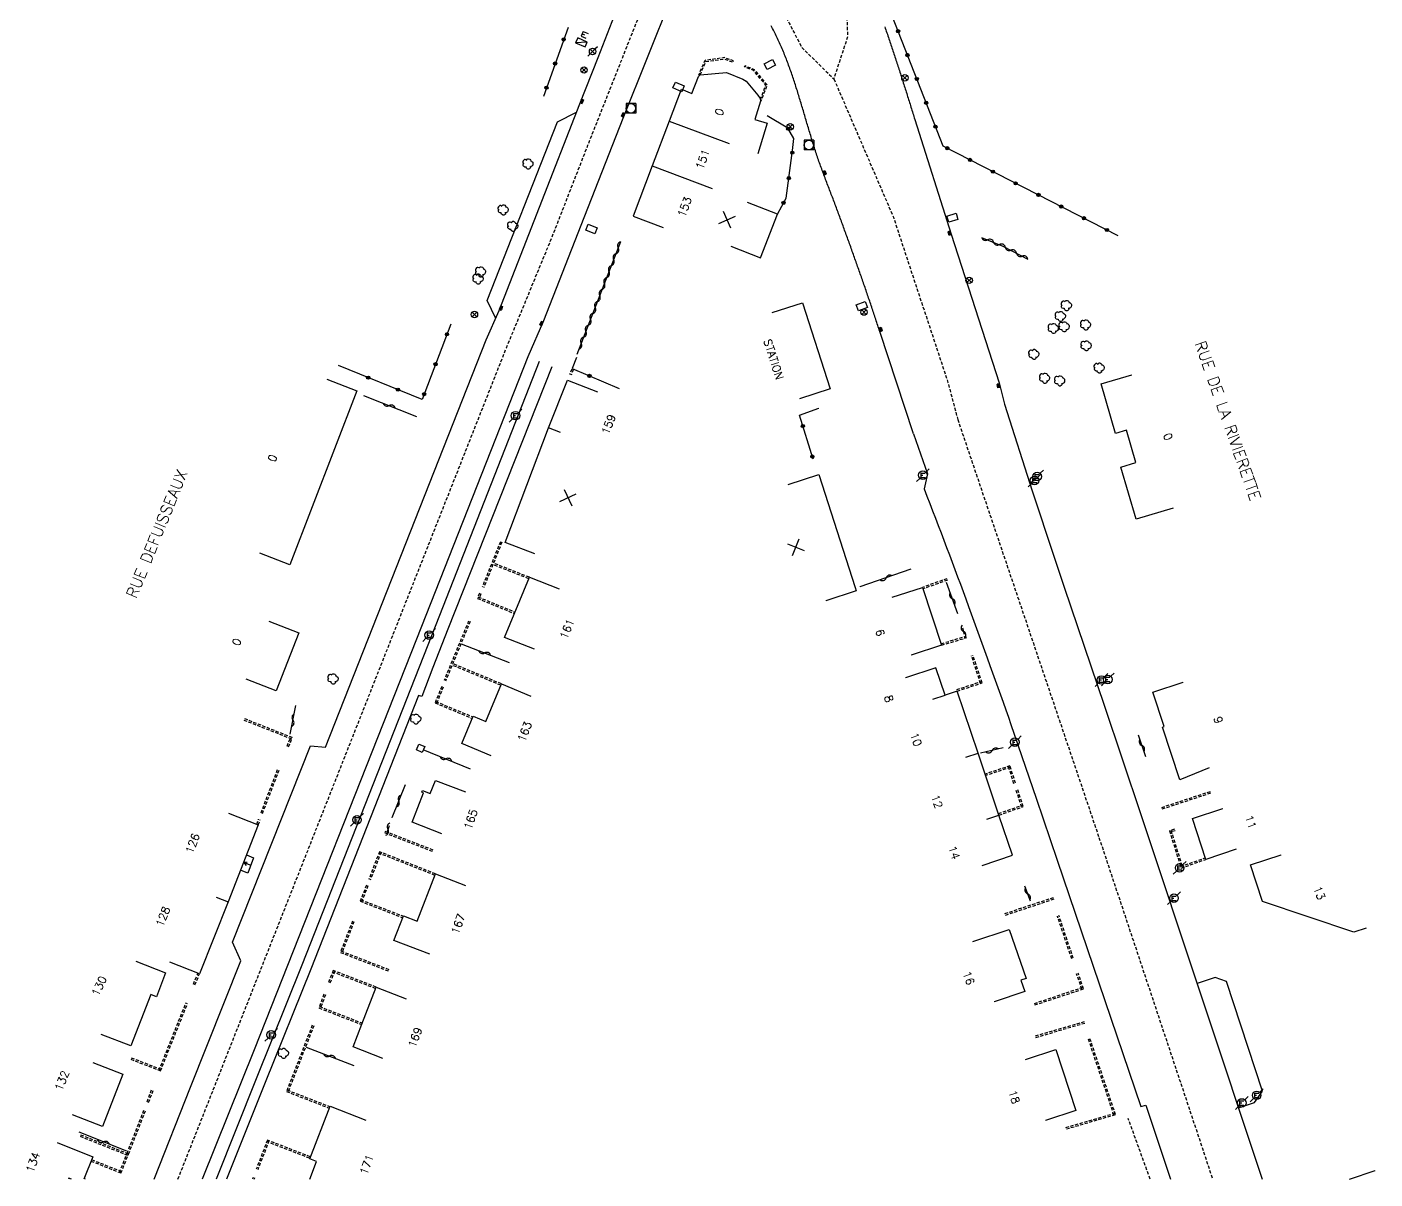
# Model space of a CAD drawing. Header units: millimetres. Extents: x 110000 to 111000, y 128000 to 129001.
# Drawn here: x 110213.8 to 110424.4, y 128000 to 128179.9 of the extents above; entities that cross this region are included whole.
import ezdxf
from ezdxf.enums import TextEntityAlignment as Align

# ---------------------------------------------------------------- set-up
doc = ezdxf.new("R2010")
doc.units = ezdxf.units.MM
doc.linetypes.add('DASHED', pattern=[0.75, 0.5, -0.25])
doc.layers.get('0').update_dxf_attribs({"linetype": 'CONTINUOUS'})
for name, color, linetype in [('W0001', 6, 'DASHED'), ('W0008', 7, 'CONTINUOUS'), ('W0100', 7, 'CONTINUOUS'), ('W0112', 1, 'DASHED'), ('W0220', 5, 'DASHED'), ('W0300', 7, 'CONTINUOUS'), ('W0310', 3, 'CONTINUOUS'), ('W0322', 7, 'CONTINUOUS'), ('W0400', 7, 'CONTINUOUS'), ('W0420', 7, 'CONTINUOUS'), ('W0430', 7, 'CONTINUOUS'), ('W0454', 7, 'CONTINUOUS'), ('W0469', 7, 'CONTINUOUS'), ('W0471', 7, 'CONTINUOUS'), ('W0984', 7, 'CONTINUOUS'), ('W0989', 7, 'CONTINUOUS'), ('W0991', 7, 'CONTINUOUS'), ('W1102', 7, 'CONTINUOUS'), ('W1471', 7, 'CONTINUOUS')]:
    doc.layers.add(name, color=color, linetype=linetype)
doc.styles.get("Standard").update_dxf_attribs({"font": 'romans.shx', "width": 0.85})

# ---------------------------------------------------------------- blocks, each defined once
blk = doc.blocks.new('T471')
for p, q in [((-0.333334, 0.333334), (-0.333334, -0.333334)), ((-0.333334, 0.333334), (0.333334, 0.333334)), ((-0.333334, 0), (0, 0)), ((0.500001, 0.500001), (1.000002, 1.000002)), ((-0.500001, -0.500001), (-1.000002, -1.000002)), ((-0.333334, -0.333334), (0.333334, -0.333334))]:
    blk.add_line(p, q)
blk.add_ellipse((0, 0), major_axis=(0.471405, 0.471405), ratio=1, start_param=5.4977871438, end_param=11.780972451)
blk = doc.blocks.new('T300')
for p, q in [((-0.8, 0.51), (-0.86, 0.34)), ((-0.86, 0.34), (-0.86, 0.17)), ((-0.86, 0.17), (-0.74, 0.06)), ((-0.69, 0.63), (-0.8, 0.51)), ((-0.8, -0.06), (-0.74, 0.06)), ((-0.74, 0.06), (-0.69, 0.11)), ((-0.57, 0.69), (-0.69, 0.63)), ((-0.46, 0.69), (-0.57, 0.69)), ((-0.29, 0.63), (-0.46, 0.69)), ((-0.29, 0.63), (-0.17, 0.74)), ((-0.23, 0.57), (-0.29, 0.63)), ((-0.17, 0.74), (-0.06, 0.8)), ((-0.06, 0.8), (0.06, 0.8)), ((0.06, 0.8), (0.23, 0.74)), ((0.23, 0.74), (0.34, 0.63)), ((0.34, 0.63), (0.4, 0.51)), ((0.46, 0.46), (0.34, 0.46)), ((0.4, 0.51), (0.4, 0.46)), ((0.57, 0.4), (0.46, 0.46)), ((0.57, 0.4), (0.69, 0.29)), ((0.69, 0.29), (0.74, 0.17)), ((0.74, 0.06), (0.69, -0.17)), ((0.74, 0.17), (0.74, 0.06)), ((-0.8, -0.17), (-0.8, -0.06)), ((-0.8, -0.23), (-0.8, -0.17)), ((-0.74, -0.34), (-0.8, -0.23)), ((-0.69, -0.4), (-0.74, -0.34)), ((-0.51, -0.46), (-0.69, -0.4)), ((-0.4, -0.46), (-0.51, -0.46)), ((-0.4, -0.46), (-0.34, -0.46)), ((-0.34, -0.46), (-0.34, -0.4)), ((-0.34, -0.51), (-0.34, -0.46)), ((-0.29, -0.63), (-0.34, -0.51)), ((-0.17, -0.74), (-0.29, -0.63)), ((-0.06, -0.8), (-0.17, -0.74)), ((0.06, -0.8), (-0.06, -0.8)), ((0.17, -0.74), (0.06, -0.8)), ((0.23, -0.69), (0.17, -0.74)), ((0.29, -0.46), (0.23, -0.46)), ((0.29, -0.63), (0.23, -0.69)), ((0.46, -0.4), (0.29, -0.46)), ((0.34, -0.51), (0.29, -0.63)), ((0.34, -0.51), (0.34, -0.46)), ((0.57, -0.34), (0.46, -0.4)), ((0.63, -0.29), (0.57, -0.34)), ((0.69, -0.17), (0.63, -0.29))]:
    blk.add_line(p, q)
blk = doc.blocks.new('t112o')
at = {"color": 0, "linetype": 'Continuous'}
for p, q in [((-0.5, 0.5), (0.5, 0.5)), ((-0.5, -0.5), (-0.5, 0.5)), ((0.5, 0.5), (0.5, -0.5)), ((0.5, -0.5), (-0.5, -0.5))]:
    blk.add_line(p, q, dxfattribs=at)
blk = doc.blocks.new('t322o')
at = {"color": 0, "linetype": 'Continuous'}
for radius in [0.25, 0.15]:
    blk.add_circle((0, 0), radius, dxfattribs=at)
blk = doc.blocks.new('t310o')
at = {"color": 0, "linetype": 'Continuous'}
for centre, start, end in [((-0.5, 0.38), 216.8699, 323.1304), ((0.5, -0.37), 36.8699, 143.1303)]:
    blk.add_arc(centre, 0.625, start, end, dxfattribs=at)
blk = doc.blocks.new('t991o')
at = {"color": 0, "linetype": 'Continuous'}
for p, q in [((-1, 1), (1, -1)), ((-1, -1), (1, 1))]:
    blk.add_line(p, q, dxfattribs=at)
blk = doc.blocks.new('T454')
for p, q in [((-0.25, 0.25), (0.25, -0.25)), ((-0.25, -0.25), (0.25, 0.25)), ((0.75, 0.75), (0.375, 0.375)), ((-0.375, -0.375), (-0.75, -0.75))]:
    blk.add_line(p, q)
blk.add_ellipse((0, 0), major_axis=(0.354, 0.354), ratio=1, start_param=5.497787143782138, end_param=11.78097245096172)
blk = doc.blocks.new('T400')
for p, q in [((-0.15, 0.3), (0.15, 0.3)), ((-0.15, -0.25), (-0.15, 0.3)), ((-0.15, 0.15), (0.15, 0.15)), ((-0.15, 0), (0.15, 0)), ((0.15, 0.3), (0.15, -0.25)), ((-0.15, -0.15), (0.15, -0.15)), ((-0.15, -0.25), (-0.15, -0.3)), ((-0.15, -0.3), (0.15, -0.3)), ((0.15, -0.3), (0.15, -0.25))]:
    blk.add_line(p, q)
blk = doc.blocks.new('T420')
for p, q in [((0.75, 0.75), (-0.75, 0.75)), ((-0.75, 0.75), (-0.75, -0.75)), ((0.75, 0.75), (0.75, -0.75)), ((0.75, -0.75), (-0.75, -0.75))]:
    blk.add_line(p, q)
blk.add_ellipse((0, 0), major_axis=(-0.53, 0.53), ratio=1, start_param=3.926991, end_param=10.210176)
blk = doc.blocks.new('T430')
at = {"flags": 128}
for points in [[(0.8, 0.8), (-0.8, 0.8)], [(-0.8, 0.8), (-0.8, 0)], [(0.8, 0.8), (-0.8, 0)], [(-0.8, 0), (0.8, 0)], [(-0.4, 2.1), (0.4, 2.1)], [(-0.4, 2.1), (-0.4, 1.3)], [(-0.4, 1.7), (0, 1.7)], [(-0.4, 1.3), (0.4, 1.3)], [(0.8, 0), (0.8, 0.8)]]:
    blk.add_lwpolyline(points, dxfattribs=at)
blk = doc.blocks.new('T1471')
at = {"color": 0, "linetype": 'Continuous', "flags": 128}
blk.add_lwpolyline([(-0.75, -0.5), (-0.75, 0.5), (0.75, 0.5), (0.75, -0.5), (-0.75, -0.5)], dxfattribs=at)
blk = doc.blocks.new('T469')
at = {"color": 0, "linetype": 'Continuous', "flags": 128}
for points in [[(-0.35, 0.35), (0.35, -0.35)], [(-0.35, -0.35), (0.35, 0.35)]]:
    blk.add_lwpolyline(points, dxfattribs=at)
at = {"color": 0, "linetype": 'Continuous'}
blk.add_circle((0, 0), 0.5, dxfattribs=at)

msp = doc.modelspace()

# ---------------------------------------------------------------- linework, layer by layer
at = {"layer": 'W0001', "flags": 128}
for points in [[(110288.67, 128129.78), (110295.83, 128147.14), (110301.41, 128161.45), (110311.05, 128185.79), (110314.35, 128194.42), (110320.96, 128192.52), (110324.33, 128191.3), (110327.37, 128188.9), (110329.99, 128185.78), (110332.86, 128180.5), (110334.84, 128176.68), (110339.84, 128171.79), (110342.02, 128178.42), (110341.84, 128183.55), (110340.71, 128187.27), (110338.73, 128191.99), (110336.67, 128196.96), (110330.27, 128209.21)], [(110339.84, 128171.79), (110349.13, 128150.22), (110357.65, 128124.41), (110359.18, 128118.63)]]:
    msp.add_lwpolyline(points, dxfattribs=at)
at = {"layer": 'W0001'}
for points in [[(110237.37, 128000), (110288.67, 128129.78)], [(110359.18, 128118.63), (110381.25, 128053.33), (110399, 128000)]]:
    msp.add_lwpolyline(points, dxfattribs=at)
at = {"layer": 'W0008', "flags": 128}
for points in [[(110314.46, 128184.64), (110306.84, 128165.61), (110300.3, 128148.92), (110294.46, 128134.01), (110292.01, 128128.42)], [(110285.51, 128131.07), (110287.57, 128135.62), (110300.14, 128167.91), (110303, 128175.14), (110305.58, 128181.69)], [(110352.28, 128116.37), (110347.01, 128132.36), (110346.93, 128132.6), (110346.86, 128132.84), (110346.78, 128133.07), (110346.7, 128133.31), (110346.62, 128133.55), (110346.54, 128133.78), (110346.46, 128134.02), (110346.38, 128134.26), (110346.3, 128134.49), (110346.22, 128134.73), (110346.15, 128134.97), (110346.07, 128135.2), (110345.99, 128135.44), (110345.91, 128135.68), (110345.83, 128135.91), (110345.75, 128136.15), (110345.67, 128136.39), (110345.59, 128136.62), (110345.51, 128136.86), (110345.43, 128137.1), (110345.35, 128137.33), (110345.27, 128137.57), (110345.18, 128137.8), (110345.1, 128138.04), (110345.02, 128138.28), (110344.94, 128138.51), (110344.86, 128138.75), (110344.78, 128138.99), (110344.7, 128139.22), (110344.62, 128139.46), (110344.53, 128139.69), (110344.45, 128139.93), (110344.37, 128140.16), (110344.29, 128140.4), (110344.21, 128140.64), (110344.13, 128140.87), (110344.04, 128141.11), (110343.96, 128141.34), (110343.88, 128141.58), (110343.8, 128141.81), (110343.71, 128142.05), (110343.63, 128142.28), (110343.55, 128142.52), (110343.46, 128142.76), (110343.38, 128142.99), (110343.3, 128143.23), (110343.21, 128143.46), (110343.13, 128143.7), (110343.05, 128143.93), (110342.96, 128144.17), (110342.88, 128144.4), (110342.8, 128144.64), (110342.71, 128144.87), (110342.63, 128145.11), (110342.54, 128145.34), (110342.46, 128145.58), (110342.37, 128145.81), (110342.29, 128146.05), (110342.2, 128146.28), (110342.12, 128146.52), (110342.03, 128146.75), (110341.95, 128146.99), (110341.86, 128147.22), (110341.78, 128147.45), (110341.69, 128147.69), (110341.61, 128147.92), (110341.52, 128148.16), (110341.44, 128148.39), (110341.35, 128148.63), (110341.27, 128148.86), (110341.18, 128149.1), (110341.09, 128149.33), (110341.01, 128149.56), (110340.92, 128149.8), (110340.83, 128150.03), (110340.75, 128150.27), (110340.66, 128150.5), (110340.57, 128150.73), (110340.49, 128150.97), (110340.4, 128151.2), (110340.31, 128151.44), (110340.23, 128151.67), (110340.14, 128151.9), (110340.05, 128152.14), (110339.96, 128152.37), (110339.88, 128152.6), (110339.79, 128152.84), (110339.7, 128153.07), (110339.61, 128153.31), (110339.52, 128153.54), (110339.43, 128153.77), (110339.35, 128154.01), (110339.26, 128154.24), (110339.17, 128154.47), (110339.08, 128154.71), (110338.99, 128154.94), (110338.9, 128155.17), (110338.81, 128155.41), (110338.72, 128155.64), (110338.64, 128155.87), (110338.55, 128156.11), (110338.46, 128156.34), (110338.37, 128156.57), (110338.28, 128156.8), (110338.19, 128157.04), (110338.1, 128157.27), (110338.01, 128157.5), (110337.93, 128157.74), (110337.84, 128157.97), (110337.76, 128158.21), (110337.67, 128158.44), (110337.59, 128158.68), (110337.51, 128158.91), (110337.43, 128159.15), (110337.35, 128159.39), (110337.27, 128159.62), (110337.19, 128159.86), (110337.11, 128160.1), (110337.03, 128160.33), (110336.95, 128160.57), (110336.88, 128160.81), (110336.8, 128161.05), (110336.72, 128161.29), (110336.65, 128161.53), (110336.57, 128161.76), (110336.5, 128162), (110336.43, 128162.24), (110336.35, 128162.48), (110336.28, 128162.72), (110336.21, 128162.96), (110336.13, 128163.2), (110336.06, 128163.44), (110335.99, 128163.68), (110335.92, 128163.92), (110335.85, 128164.16), (110335.78, 128164.4), (110335.7, 128164.64), (110335.63, 128164.88), (110335.56, 128165.12), (110335.49, 128165.36), (110335.42, 128165.6), (110335.35, 128165.84), (110335.28, 128166.08), (110335.21, 128166.32), (110335.14, 128166.56), (110335.07, 128166.81), (110335, 128167.05), (110334.92, 128167.29), (110334.85, 128167.53), (110334.78, 128167.77), (110334.71, 128168.01), (110334.64, 128168.25), (110334.57, 128168.49), (110334.49, 128168.73), (110334.42, 128168.97), (110334.35, 128169.2), (110334.27, 128169.44), (110334.2, 128169.68), (110334.13, 128169.92), (110334.05, 128170.16), (110333.97, 128170.4), (110333.9, 128170.64), (110333.82, 128170.88), (110333.75, 128171.11), (110333.67, 128171.35), (110333.59, 128171.59), (110333.51, 128171.83), (110333.43, 128172.06), (110333.35, 128172.3), (110333.27, 128172.54), (110333.19, 128172.77), (110333.11, 128173.01), (110333.02, 128173.24), (110332.94, 128173.48), (110332.86, 128173.71), (110332.77, 128173.95), (110332.68, 128174.18), (110332.6, 128174.41), (110332.51, 128174.65), (110332.42, 128174.88), (110332.33, 128175.11), (110332.24, 128175.34), (110332.14, 128175.58), (110332.05, 128175.81), (110331.95, 128176.04), (110331.86, 128176.27), (110331.76, 128176.5), (110331.66, 128176.73), (110331.56, 128176.96), (110331.46, 128177.18), (110331.36, 128177.41), (110331.26, 128177.64), (110331.15, 128177.86), (110331.05, 128178.09), (110330.94, 128178.32), (110330.83, 128178.54), (110330.72, 128178.76), (110330.61, 128178.99), (110330.5, 128179.21), (110330.38, 128179.43), (110330.27, 128179.65), (110330.15, 128179.88), (110330.03, 128180.1)], [(110347.79, 128179.94), (110347.87, 128179.7), (110347.95, 128179.47), (110348.03, 128179.23), (110348.11, 128179), (110348.19, 128178.76), (110348.27, 128178.53), (110348.35, 128178.29), (110348.43, 128178.06), (110348.51, 128177.82), (110348.59, 128177.59), (110348.67, 128177.35), (110348.75, 128177.12), (110348.82, 128176.88), (110348.9, 128176.64), (110348.98, 128176.41), (110349.06, 128176.17), (110349.14, 128175.93), (110349.22, 128175.7), (110349.3, 128175.46), (110349.37, 128175.22), (110349.45, 128174.98), (110349.53, 128174.75), (110349.61, 128174.51), (110349.68, 128174.27), (110349.76, 128174.04), (110349.84, 128173.8), (110349.92, 128173.56), (110349.99, 128173.32), (110350.07, 128173.09), (110350.15, 128172.85), (110350.22, 128172.61), (110350.3, 128172.37), (110350.38, 128172.14), (110350.45, 128171.9), (110350.53, 128171.66), (110350.61, 128171.42), (110350.68, 128171.19), (110350.76, 128170.95), (110350.83, 128170.71), (110350.91, 128170.47), (110350.98, 128170.24), (110351.06, 128170), (110351.14, 128169.76), (110351.21, 128169.52), (110351.29, 128169.28), (110351.36, 128169.05), (110351.43, 128168.81), (110351.51, 128168.57), (110351.58, 128168.33), (110351.66, 128168.09), (110351.73, 128167.85), (110351.81, 128167.62), (110351.88, 128167.38), (110351.95, 128167.14), (110352.03, 128166.9), (110352.1, 128166.66), (110352.18, 128166.42), (110352.25, 128166.19), (110352.32, 128165.95), (110352.39, 128165.71), (110352.47, 128165.47), (110358.18, 128147.56), (110365.67, 128124.34), (110366.49, 128121.02)], [(110287, 128134.37), (110285.67, 128137.21), (110296.65, 128165.08), (110299.64, 128166.63)]]:
    msp.add_lwpolyline(points, dxfattribs=at)
at = {"layer": 'W0008'}
for points in [[(110233.63, 128000), (110239.32, 128014.35), (110247.18, 128034.05), (110245.88, 128036.98), (110258.09, 128067.67), (110260.39, 128067.46), (110285.51, 128131.07)], [(110292.01, 128128.42), (110274.61, 128084.29), (110249.26, 128020.18), (110241.16, 128000)], [(110293.81, 128127.67), (110277.66, 128086.52), (110256.71, 128033.4), (110249.6, 128015.66), (110243.34, 128000)], [(110295.76, 128126.85), (110279.55, 128085.85), (110277.2, 128079.87), (110275.44, 128075.35), (110274.95, 128075.51), (110258.11, 128032.79), (110251, 128015.1), (110244.95, 128000)], [(110403.04, 128011.11), (110405.54, 128011.96), (110406.79, 128013.73), (110401.19, 128030.85), (110399.38, 128031.47), (110396.58, 128030.51), (110396.58, 128030.51)]]:
    msp.add_lwpolyline(points, dxfattribs=at)
for points in [[(110366.49, 128121.02), (110370.83, 128107.48, 0.0042), (110375.81, 128092.41), (110382.05, 128074), (110387.78, 128056.9), (110406.74, 128000)], [(110352.28, 128116.37), (110354.45, 128110.1), (110353.94, 128107.77, -0.0081), (110367.5, 128070.98), (110371.45, 128059.5), (110374.72, 128049.77), (110387.8, 128011.31), (110388.58, 128011.55), (110392.4, 128000)]]:
    msp.add_lwpolyline(points, format="xyb", dxfattribs=at)
at = {"layer": 'W0100'}
for p, q in [((110248.73, 128048.96), (110247.62, 128049.46)), ((110247.62, 128049.46), (110248.01, 128048.94)), ((110248.2, 128049.44), (110247.62, 128049.46))]:
    msp.add_line(p, q, dxfattribs=at)
at = {"layer": 'W0100', "flags": 128}
for points in [[(110316.01, 128170.18), (110317.67, 128169.53), (110318.67, 128172.19), (110318.97, 128172.46), (110323.05, 128172.81), (110325.59, 128171.78), (110326.11, 128171.42), (110327.98, 128169.28), (110328.32, 128168.73), (110328.38, 128168.34), (110327.51, 128165.46), (110329.41, 128164.87), (110327.95, 128160.09)], [(110315.98, 128170.14), (110314.1, 128165.22), (110311.47, 128158.22), (110308.48, 128150.36), (110313.16, 128148.59)], [(110323.72, 128145.67), (110328.39, 128143.87), (110331.02, 128150.68), (110326.36, 128152.49)], [(110330.17, 128135.33), (110334.93, 128136.85), (110339.24, 128123.39), (110334.48, 128121.86)]]:
    msp.add_lwpolyline(points, dxfattribs=at)
at = {"layer": 'W0100'}
for points in [[(110260.63, 128124.91), (110265.29, 128123.11), (110254.84, 128095.93), (110250.17, 128097.72), (110250.17, 128097.72)], [(110293.14, 128097.62), (110288.47, 128099.42), (110295.25, 128117.29), (110298.24, 128124.74), (110302.91, 128122.94), (110302.91, 128122.94)], [(110392.82, 128104.77), (110387.07, 128103.06), (110384.66, 128111.17), (110387.02, 128111.87), (110385.54, 128116.94), (110383.84, 128116.43), (110381.59, 128124.19), (110386.38, 128125.61), (110386.38, 128125.61)], [(110332.7, 128108.47), (110337.46, 128110.01), (110343.15, 128092.4), (110343.34, 128091.83), (110338.58, 128090.29), (110338.58, 128090.29)], [(110293.05, 128082.75), (110288.39, 128084.55), (110292.26, 128093.97), (110296.92, 128092.17), (110296.92, 128092.17)], [(110348.93, 128090.84), (110353.68, 128092.4), (110356.67, 128083.36), (110351.91, 128081.79), (110351.91, 128081.79)], [(110251.58, 128087.12), (110256.23, 128085.3), (110252.69, 128076.24), (110248.04, 128078.06), (110248.04, 128078.06)], [(110363, 128048.98), (110367.75, 128050.55), (110365.63, 128056.84), (110362.37, 128066.51), (110359.11, 128076.21), (110357.21, 128075.58), (110355.77, 128079.85), (110351.03, 128078.28), (110351.03, 128078.28)], [(110286.32, 128066.08), (110281.7, 128067.99), (110283.48, 128072.29), (110285.46, 128071.47), (110287.89, 128077.33), (110292.51, 128075.42), (110292.51, 128075.42)], [(110398.49, 128064.23), (110393.86, 128062.33), (110391.16, 128070.56), (110391.44, 128070.65), (110389.67, 128076.04), (110394.42, 128077.61), (110394.42, 128077.61)], [(110278.6, 128053.92), (110273.94, 128055.73), (110275.72, 128060.32), (110275.44, 128060.43), (110275.55, 128060.69), (110276.75, 128060.19), (110277.6, 128062.25), (110282.27, 128060.44), (110282.27, 128060.44)], [(110245.27, 128057.16), (110249.92, 128055.33), (110245.19, 128043.28), (110240.73, 128032.02), (110236.08, 128033.85), (110236.08, 128033.85)], [(110402.7, 128051.49), (110397.95, 128049.92), (110395.85, 128056.28), (110400.6, 128057.84), (110400.6, 128057.84)], [(110248.06, 128050.61), (110249.19, 128050.16), (110248.28, 128047.75), (110247.12, 128048.21), (110247.12, 128048.21)], [(110422.99, 128039.17), (110421.09, 128038.55), (110406.81, 128043.34), (110404.94, 128049.05), (110409.69, 128050.61), (110409.69, 128050.61)], [(110276.7, 128035.09), (110271.11, 128037.25), (110272.6, 128041.1), (110274.75, 128040.27), (110277.61, 128047.65), (110282.27, 128045.85), (110282.27, 128045.85)], [(110361.54, 128037.09), (110367.24, 128038.97), (110369.87, 128031.31), (110369.06, 128031.04), (110369.65, 128029.26), (110364.9, 128027.69), (110364.9, 128027.69)], [(110230.77, 128034), (110235.44, 128032.2), (110233.99, 128028.47), (110233.12, 128028.8), (110230.02, 128020.78), (110225.35, 128022.59), (110225.35, 128022.59)], [(110269.38, 128018.81), (110264.72, 128020.62), (110266.1, 128024.19), (110268.34, 128029.97), (110273, 128028.16), (110273, 128028.16)], [(110369.76, 128018.68), (110374.5, 128020.25), (110377.66, 128010.71), (110372.91, 128009.14), (110372.91, 128009.14)], [(110224.09, 128018.18), (110228.75, 128016.37), (110225.57, 128008.2), (110220.91, 128010.01), (110220.91, 128010.01)], [(110257.94, 128000), (110259.01, 128002.75), (110257.96, 128003.15), (110261.14, 128011.38), (110266.73, 128009.21), (110266.73, 128009.21)], [(110218.47, 128005.71), (110224.04, 128003.49), (110222.65, 128000)], [(110220.75, 128000), (110220.34, 128000.16), (110220.27, 128000)], [(110420.38, 128000), (110424.38, 128001.31), (110424.38, 128001.31)]]:
    msp.add_lwpolyline(points, dxfattribs=at)
at = {"layer": 'W0112'}
for p, q in [((110298.89, 128126.49), (110298.55, 128125.62)), ((110299.12, 128126.39), (110298.78, 128125.53)), ((110287.73, 128099.52), (110284.9, 128092.45)), ((110287.96, 128099.43), (110285.13, 128092.36)), ((110292.17, 128093.74), (110286.75, 128095.88)), ((110292.26, 128093.97), (110286.84, 128096.11)), ((110357.49, 128093.75), (110353.68, 128092.4)), ((110357.57, 128093.51), (110353.76, 128092.17)), ((110284.45, 128091.48), (110284.16, 128090.68)), ((110284.16, 128090.68), (110289.93, 128088.31)), ((110284.26, 128090.91), (110290.03, 128088.54)), ((110284.68, 128091.39), (110284.4, 128090.59)), ((110282.77, 128087.14), (110278.93, 128077.83)), ((110283, 128087.05), (110279.16, 128077.74)), ((110356.59, 128083.6), (110360.56, 128084.81)), ((110356.66, 128083.36), (110360.63, 128084.57)), ((110362.77, 128077.4), (110361.32, 128081.71)), ((110363, 128077.48), (110361.55, 128081.79)), ((110287.8, 128077.1), (110280.34, 128080.19)), ((110287.89, 128077.33), (110280.43, 128080.42)), ((110359.03, 128076.44), (110362.93, 128077.72)), ((110359.11, 128076.21), (110363, 128077.48)), ((110278.57, 128076.92), (110277.53, 128074.35)), ((110278.8, 128076.83), (110277.76, 128074.25)), ((110277.53, 128074.35), (110283.33, 128071.94)), ((110277.62, 128074.58), (110283.43, 128072.17)), ((110255.14, 128068.7), (110247.7, 128071.63)), ((110255.23, 128068.93), (110247.79, 128071.87)), ((110254.41, 128067.59), (110255, 128069.03)), ((110254.64, 128067.5), (110255.23, 128068.93)), ((110250.34, 128057.18), (110252.99, 128064.08)), ((110250.57, 128057.09), (110253.22, 128063.99)), ((110367.34, 128064.51), (110363.47, 128063.25)), ((110367.42, 128064.27), (110363.54, 128063.01)), ((110367.97, 128061.74), (110367.1, 128064.43)), ((110368.21, 128061.81), (110367.34, 128064.51)), ((110369.17, 128058.07), (110368.3, 128060.78)), ((110369.41, 128058.15), (110368.54, 128060.85)), ((110391.05, 128058.03), (110398.65, 128060.53)), ((110365.55, 128057.08), (110369.33, 128058.39)), ((110391.13, 128057.79), (110398.73, 128060.29)), ((110249.68, 128055.41), (110249.96, 128056.21)), ((110365.63, 128056.84), (110369.41, 128058.15)), ((110249.92, 128055.33), (110250.19, 128056.13)), ((110269.7, 128054.32), (110277.16, 128051.43)), ((110393.06, 128054.64), (110392.25, 128054.39)), ((110392.25, 128054.39), (110394.09, 128048.55)), ((110393.14, 128054.4), (110392.33, 128054.15)), ((110392.49, 128054.46), (110394.32, 128048.62)), ((110269.61, 128054.09), (110277.07, 128051.2)), ((110268.85, 128051.12), (110267.16, 128046.76)), ((110269.09, 128051.03), (110267.4, 128046.67)), ((110277.52, 128047.42), (110268.76, 128050.89)), ((110277.61, 128047.65), (110268.85, 128051.12)), ((110394, 128048.79), (110397.86, 128050.16)), ((110394.09, 128048.55), (110397.95, 128049.92)), ((110266.82, 128045.87), (110265.82, 128043.39)), ((110267.05, 128045.78), (110266.05, 128043.3)), ((110265.91, 128043.63), (110272.58, 128041.04)), ((110374.11, 128043.92), (110366.51, 128041.41)), ((110374.19, 128043.68), (110366.59, 128041.17)), ((110265.82, 128043.39), (110272.49, 128040.81)), ((110264.63, 128040.28), (110262.74, 128035.39)), ((110264.86, 128040.19), (110262.97, 128035.3)), ((110376.99, 128034.4), (110374.75, 128041.07)), ((110377.23, 128034.48), (110374.99, 128041.15)), ((110262.74, 128035.39), (110270.2, 128032.5)), ((110262.83, 128035.62), (110270.29, 128032.73)), ((110239.77, 128030.44), (110240.5, 128032.12)), ((110240, 128030.34), (110240.73, 128032.02)), ((110261.63, 128032.56), (110260.78, 128030.49)), ((110261.86, 128032.46), (110261.01, 128030.4)), ((110268.25, 128029.74), (110261.54, 128032.32)), ((110268.34, 128029.97), (110261.63, 128032.56)), ((110378.59, 128029.62), (110377.76, 128032.05)), ((110378.83, 128029.7), (110378, 128032.13)), ((110260.15, 128028.85), (110259.39, 128026.71)), ((110371.16, 128027.43), (110378.75, 128029.94)), ((110371.23, 128027.19), (110378.83, 128029.7)), ((110234.41, 128016.99), (110238.64, 128027.57)), ((110234.64, 128016.9), (110238.87, 128027.47)), ((110259.48, 128026.95), (110266.11, 128024.37)), ((110260.39, 128028.76), (110259.62, 128026.63)), ((110259.39, 128026.71), (110266.02, 128024.14)), ((110258.35, 128024.02), (110254.32, 128013.67)), ((110258.58, 128023.93), (110254.55, 128013.58)), ((110378.96, 128024.55), (110371.28, 128022.31)), ((110379.03, 128024.31), (110371.35, 128022.07)), ((110383.6, 128009.98), (110379.6, 128021.87)), ((110383.84, 128010.06), (110379.83, 128021.95)), ((110229.98, 128018.71), (110234.64, 128016.9)), ((110230.07, 128018.95), (110234.73, 128017.13)), ((110232.55, 128012.06), (110233.33, 128014.15)), ((110232.78, 128011.97), (110233.57, 128014.06)), ((110254.32, 128013.67), (110260.97, 128011.09)), ((110254.41, 128013.91), (110261.06, 128011.33)), ((110229.41, 128004), (110232.12, 128010.94)), ((110229.64, 128003.9), (110232.36, 128010.85)), ((110376.09, 128008.06), (110383.77, 128010.3)), ((110376.16, 128007.82), (110383.84, 128010.06)), ((110229.55, 128003.67), (110222.11, 128006.63)), ((110229.64, 128003.9), (110222.21, 128006.87)), ((110251.35, 128006.07), (110249.59, 128001.54)), ((110251.58, 128005.98), (110249.83, 128001.45)), ((110257.93, 128003.25), (110251.25, 128005.83)), ((110258.02, 128003.48), (110251.35, 128006.07)), ((110228.22, 128001.03), (110229.41, 128004)), ((110228.46, 128000.94), (110229.64, 128003.9)), ((110223.77, 128002.81), (110228.46, 128000.94)), ((110223.87, 128003.04), (110228.55, 128001.17)), ((110222.92, 128000), (110222.69, 128000.09)), ((110249.1, 128000.26), (110249, 128000)), ((110249.34, 128000.17), (110249.27, 128000))]:
    msp.add_line(p, q, dxfattribs=at)
at = {"layer": 'W0112', "flags": 128}
for points in [[(110318.87, 128172.37), (110318.73, 128172.43), (110319.72, 128174.7)], [(110318.93, 128172.42), (110319.84, 128174.5), (110322.71, 128174.9), (110324.08, 128174.42), (110324.15, 128174.62), (110322.74, 128175.12), (110319.73, 128174.69)], [(110328.35, 128168.56), (110329.19, 128170.84), (110327.28, 128173.1), (110325.89, 128173.71), (110325.96, 128173.87), (110327.38, 128173.25), (110329.39, 128170.87), (110328.45, 128168.34), (110328.38, 128168.36)]]:
    msp.add_lwpolyline(points, dxfattribs=at)
at = {"layer": 'W0220'}
msp.add_lwpolyline([(110389.25, 128000), (110385.81, 128009.46), (110385.81, 128009.46)], dxfattribs=at)
at = {"layer": 'W0310', "flags": 128}
for points in [[(110362.92, 128147.04), (110366.24, 128145.7), (110370.13, 128143.65)], [(110306.5, 128146.37), (110299.68, 128128.76)]]:
    msp.add_lwpolyline(points, dxfattribs=at)
at = {"layer": 'W0310'}
for points in [[(110266.33, 128122.37), (110274.61, 128119.1), (110274.61, 128119.1)], [(110351.88, 128095.22), (110343.91, 128092.46), (110343.91, 128092.46)], [(110359.22, 128088.24), (110357.43, 128093.14), (110357.43, 128093.14)], [(110360.22, 128085.01), (110359.98, 128086), (110359.98, 128086)], [(110281.63, 128083.56), (110289.09, 128080.67), (110289.09, 128080.67)], [(110254.91, 128069.46), (110255.79, 128073.96), (110255.79, 128073.96)], [(110387.38, 128069.36), (110388.54, 128065.96), (110388.54, 128065.96)], [(110275.63, 128067.1), (110283.02, 128064.04), (110283.02, 128064.04)], [(110366.3, 128067.33), (110362.75, 128066.52), (110362.75, 128066.52)], [(110272.88, 128061.55), (110270.79, 128056.4), (110270.79, 128056.4)], [(110270.34, 128055.18), (110269.98, 128054.12), (110269.98, 128054.12)], [(110370.53, 128043.39), (110369.69, 128045.75), (110369.69, 128045.75)], [(110257.39, 128020.61), (110264.85, 128017.72), (110264.85, 128017.72)], [(110229.36, 128004.36), (110221.92, 128007.32), (110221.92, 128007.32)]]:
    msp.add_lwpolyline(points, dxfattribs=at)
at = {"layer": 'W0322', "flags": 128}
for points in [[(110384.26, 128147.3), (110356.9, 128161.3), (110343.97, 128194.29)], [(110298.3, 128179.84), (110294.45, 128169.07)], [(110331.02, 128150.68), (110332.37, 128153.17), (110333.38, 128160.62), (110333.59, 128162.48), (110332.63, 128164.13), (110329.39, 128166.01)]]:
    msp.add_lwpolyline(points, dxfattribs=at)
at = {"layer": 'W0322'}
for points in [[(110280, 128133.51), (110275.5, 128121.73), (110262.44, 128127.03), (110262.44, 128127.03)], [(110299.65, 128128.27), (110298.93, 128126.56), (110306.31, 128123.46), (110306.31, 128123.46)], [(110336.6, 128112.42), (110334.47, 128119.29), (110337.51, 128120.36), (110337.51, 128120.36)]]:
    msp.add_lwpolyline(points, dxfattribs=at)
at = {"layer": 'W1102', "flags": 128}
for points in [[(110314.1, 128165.22), (110323.46, 128161.7)], [(110311.47, 128158.22), (110320.83, 128154.7)]]:
    msp.add_lwpolyline(points, dxfattribs=at)
at = {"layer": 'W1102'}
for points in [[(110297.12, 128116.57), (110295.25, 128117.29), (110295.25, 128117.29)], [(110355.31, 128074.95), (110357.21, 128075.58), (110357.21, 128075.58)], [(110360.47, 128065.88), (110362.37, 128066.51), (110362.37, 128066.51)], [(110363.73, 128056.22), (110365.63, 128056.84), (110365.63, 128056.84)], [(110243.33, 128044.01), (110245.19, 128043.28), (110245.19, 128043.28)]]:
    msp.add_lwpolyline(points, dxfattribs=at)

# ---------------------------------------------------------------- block references
at = {"layer": 'W0112', "rotation": 247.5926}
msp.add_blockref('t112o', (110275.26, 128067.28), dxfattribs=at)
at = {"layer": 'W0300'}
for p in [(110292.09, 128158.5), (110288.22, 128151.32), (110289.72, 128148.76), (110284.29, 128140.54), (110284.69, 128141.65), (110376.21, 128136.39), (110375.26, 128134.7), (110379.21, 128133.37), (110374.16, 128132.82), (110375.85, 128133.08), (110379.29, 128130.11), (110371.12, 128128.77), (110372.8, 128125.04), (110381.33, 128126.64), (110375.15, 128124.64), (110261.64, 128078.09), (110274.55, 128071.82), (110253.88, 128019.61)]:
    msp.add_blockref('T300', p, dxfattribs=at)
at = {"layer": 'W0310'}
for p, rotation in [((110363.85, 128146.67), 338.0039608518767), ((110306.14, 128145.43), 248.8169522449595), ((110365.7, 128145.92), 338.0039608518767), ((110367.49, 128145.04), 332.1341263184144), ((110369.26, 128144.1), 332.1341263184144), ((110304.69, 128141.7), 248.8169522449595), ((110305.42, 128143.57), 248.8169522449595), ((110303.97, 128139.84), 248.8169522449595), ((110303.25, 128137.98), 248.8169522449595), ((110302.53, 128136.11), 248.8169522449595), ((110301.8, 128134.25), 248.8169522449595), ((110301.08, 128132.38), 248.8169522449595), ((110300.36, 128130.52), 248.8169522449595), ((110270.36, 128120.78), 338.4301547337568), ((110348, 128093.88), 199.0860433410317), ((110358.35, 128090.63), 110.0414186183883), ((110360.1, 128085.5), 103.7841709150079), ((110285.27, 128082.15), 338.8097184170122), ((110255.34, 128071.66), 78.98433173829989), ((110364.57, 128066.94), 192.9546353462852), ((110387.95, 128067.7), 288.8606977796441), ((110279.23, 128065.61), 337.5012827392691), ((110271.86, 128059.04), 247.9195098072225), ((110270.16, 128054.66), 251.1244975253103), ((110370.12, 128044.54), 109.5745575364912), ((110261.03, 128019.2), 338.8099772982114), ((110225.74, 128005.8), 158.2735993949609)]:
    msp.add_blockref('t310o', p, dxfattribs=dict(at, rotation=rotation))
at = {"layer": 'W0322'}
for p, rotation in [((110349.87, 128179.24), 111.4041999969129), ((110297.63, 128177.96), 250.3136020769279), ((110296.28, 128174.19), 250.3136020769279), ((110351.33, 128175.52), 111.4041999969129), ((110352.79, 128171.79), 111.4041999969129), ((110294.93, 128170.43), 250.3136020769279), ((110354.25, 128168.07), 111.4041999969129), ((110332.7, 128164.02), 120.1485693072413), ((110355.7, 128164.34), 111.4041999969129), ((110333.34, 128160.28), 82.22624627185687), ((110357.55, 128160.97), 152.903076845937), ((110361.11, 128159.15), 152.903076845937), ((110364.67, 128157.32), 152.903076845937), ((110332.8, 128156.31), 82.22624627185687), ((110368.23, 128155.5), 152.903076845937), ((110371.79, 128153.68), 152.903076845937), ((110331.97, 128152.44), 61.63066803573624), ((110375.35, 128151.86), 152.903076845937), ((110378.91, 128150.04), 152.903076845937), ((110382.48, 128148.21), 152.903076845937), ((110279.39, 128131.91), 249.0968444494122), ((110277.61, 128127.24), 249.0968444494122), ((110301.65, 128125.42), 337.1728771005612), ((110267.07, 128125.15), 157.9070707893783), ((110271.71, 128123.27), 157.9070707893783), ((110275.83, 128122.57), 249.0968444494122), ((110335, 128117.59), 107.2352429070863), ((110336.48, 128112.82), 107.2352429070863)]:
    msp.add_blockref('t322o', p, dxfattribs=dict(at, rotation=rotation))
at = {"layer": 'W0400'}
for p, rotation in [((110300.46, 128168.3), 338.3986337160101), ((110306.91, 128166.18), 158.185113599306), ((110338.41, 128157.17), 22.20908332517493), ((110357.89, 128147.67), 197.7025308567195), ((110287.84, 128136.04), 338.7308894397453), ((110294.15, 128133.59), 156.3119958502276), ((110347.15, 128132.7), 18.2950875439701), ((110365.54, 128123.87), 193.8802420089593)]:
    msp.add_blockref('T400', p, dxfattribs=dict(at, rotation=rotation))
at = {"layer": 'W0420'}
for p in [(110308.12, 128167.2), (110335.93, 128161.47)]:
    msp.add_blockref('T420', p, dxfattribs=at)
at = {"layer": 'W0430', "rotation": 336.7651820241184}
msp.add_blockref('T430', (110300.23, 128177.14), dxfattribs=at)
at = {"layer": 'W0454'}
msp.add_blockref('T454', (110302.14, 128176.08), dxfattribs=at)
at = {"layer": 'W0469'}
for p in [(110300.8, 128173.19), (110350.93, 128171.97), (110333.02, 128164.31), (110360.97, 128140.34), (110283.68, 128135.01), (110344.54, 128135.38)]:
    msp.add_blockref('T469', p, dxfattribs=at)
at = {"layer": 'W0471'}
for p in [(110290.11, 128119.21), (110353.74, 128109.91), (110371.19, 128109.08), (110371.58, 128109.71), (110276.61, 128084.95), (110381.63, 128077.93), (110382.62, 128078.02), (110368.11, 128068.21), (110265.34, 128056.1), (110393.85, 128048.6), (110392.97, 128043.85), (110251.94, 128022.52), (110403.56, 128011.88), (110405.88, 128013.07)]:
    msp.add_blockref('T471', p, dxfattribs=at)
at = {"layer": 'W0991'}
for p, rotation in [((110323.17, 128149.8), 68.8759583745876), ((110298.31, 128106.4), 340.6107247401799), ((110333.89, 128098.67), 23.38987489646759)]:
    msp.add_blockref('t991o', p, dxfattribs=dict(at, rotation=rotation))
at = {"layer": 'W1471'}
for p, rotation in [((110329.83, 128174.06), 27.15269667014), ((110315.58, 128170.55), 156.8949932260519), ((110301.98, 128148.36), 158.6141679775839), ((110358.36, 128150.11), 197.7025308551629), ((110344.22, 128136.31), 21.34060581840775)]:
    msp.add_blockref('T1471', p, dxfattribs=dict(at, rotation=rotation))

# ---------------------------------------------------------------- texts
at = {"layer": 'W0984'}
msp.add_text('STATION', height=1.25, rotation=287.7582, dxfattribs=at).set_placement((110330.42, 128127.99), align=Align.MIDDLE)
at = {"layer": 'W0989'}
for s, rotation, p in [('RUE DE LA RIVIERETTE', 289.4667, (110401.39, 128118.43)), ('RUE DEFUISSEAUX', 67.8124, (110234.06, 128100.78))]:
    msp.add_text(s, height=1.75, rotation=rotation, dxfattribs=at).set_placement(p, align=Align.MIDDLE)
at = {"layer": 'W0991'}
for s, rotation, p in [('0', 69.0512, (110321.96, 128166.63)), ('151', 69.382, (110319.34, 128159.25)), ('153', 69.192, (110316.52, 128151.8)), ('159', 68.1256, (110304.63, 128117.85)), ('0', 286.9633, (110392.03, 128115.93)), ('0', 68.9648, (110252.13, 128112.57)), ('161', 67.6558, (110298.14, 128085.91)), ('6', 288.3027, (110347.06, 128085.33)), ('0', 68.6646, (110246.55, 128083.86)), ('8', 288.5955, (110348.43, 128075)), ('163', 68.879, (110291.53, 128069.86)), ('9', 287.0178, (110399.89, 128071.67)), ('10', 288.5883, (110352.68, 128068.65)), ('12', 288.6352, (110355.94, 128058.96)), ('165', 70.6775, (110283.1, 128056.18)), ('11', 288.2087, (110404.97, 128055.76)), ('126', 68.5663, (110239.64, 128052.41)), ('14', 288.6431, (110358.63, 128050.98)), ('13', 290.8, (110415.69, 128044.68)), ('128', 67.2191, (110235.01, 128040.98)), ('167', 69.5486, (110281.14, 128039.82)), ('130', 64.6042, (110225.05, 128030.14)), ('16', 289.5385, (110360.91, 128031.39)), ('169', 68.8717, (110274.41, 128022.12)), ('132', 68.7625, (110219.24, 128015.36)), ('18', 288.2998, (110368.01, 128012.81)), ('134', 69.9492, (110214.71, 128002.62)), ('171', 69.9944, (110266.86, 128002.26))]:
    msp.add_text(s, height=1.25, rotation=rotation, dxfattribs=at).set_placement(p, align=Align.MIDDLE)

doc.saveas('drawing.dxf')
